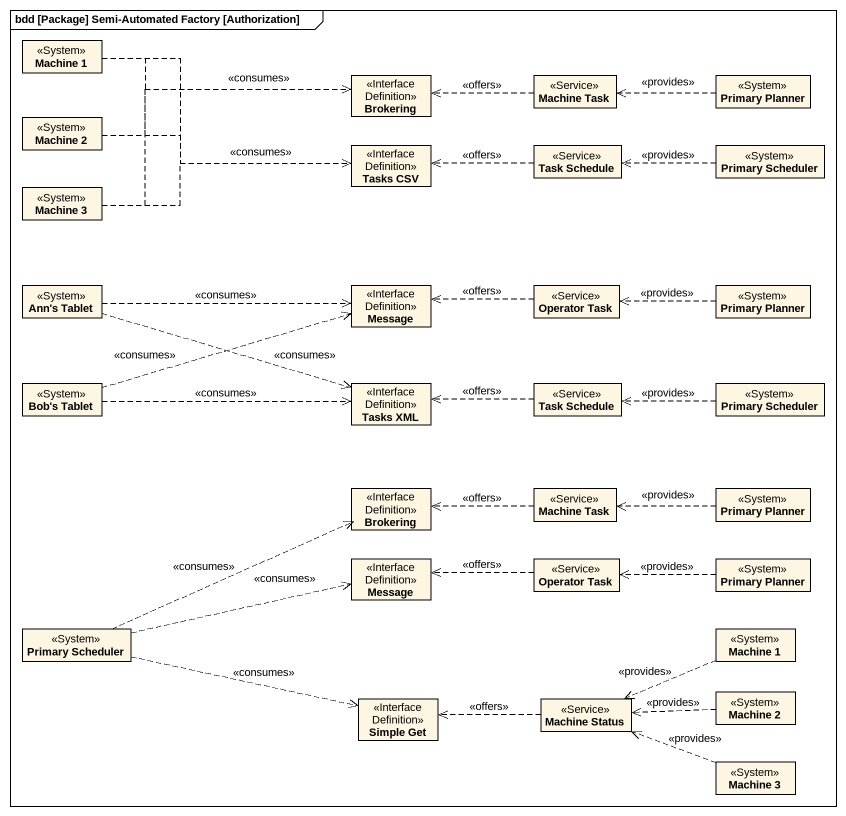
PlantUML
@startuml
mainframe bdd [Package] Semi-Automated Factory [Authorization]
hide circle
hide empty members
class "Machine 1" as Machine_1 <<System>>
class Brokering <<InterfaceDefinition>>
class "Machine Task" as Machine_Task <<Service>>
class "Primary Planner" as Primary_Planner <<System>>
class "Machine 2" as Machine_2 <<System>>
class "Tasks CSV" as Tasks_CSV <<InterfaceDefinition>>
class "Task Schedule" as Task_Schedule <<Service>>
class "Primary Scheduler" as Primary_Scheduler <<System>>
class "Machine 3" as Machine_3 <<System>>
class "Ann's Tablet" as Ann_s_Tablet <<System>>
class Message <<InterfaceDefinition>>
class "Operator Task" as Operator_Task <<Service>>
class "Primary Planner" as Primary_Planner_2 <<System>>
class "Bob's Tablet" as Bob_s_Tablet <<System>>
class "Tasks XML" as Tasks_XML <<InterfaceDefinition>>
class "Task Schedule" as Task_Schedule_2 <<Service>>
class "Primary Scheduler" as Primary_Scheduler_2 <<System>>
class "Brokering" as Brokering_2 <<InterfaceDefinition>>
class "Machine Task" as Machine_Task_2 <<Service>>
class "Primary Planner" as Primary_Planner_3 <<System>>
class "Message" as Message_2 <<InterfaceDefinition>>
class "Operator Task" as Operator_Task_2 <<Service>>
class "Primary Planner" as Primary_Planner_4 <<System>>
class "Primary Scheduler" as Primary_Scheduler_3 <<System>>
class "Machine 1" as Machine_1_2 <<System>>
class "Simple Get" as Simple_Get <<InterfaceDefinition>>
class "Machine Status" as Machine_Status <<Service>>
class "Machine 2" as Machine_2_2 <<System>>
class "Machine 3" as Machine_3_2 <<System>>
Machine_1 .right.> Brokering : <<consumes>>
Machine_1 .right.> Tasks_CSV
Machine_Task .left.> Brokering : <<offers>>
Primary_Planner .left.> Machine_Task : <<provides>>
Machine_2 .right.> Brokering
Machine_2 .right.> Tasks_CSV : <<consumes>>
Task_Schedule .left.> Tasks_CSV : <<offers>>
Primary_Scheduler .left.> Task_Schedule : <<provides>>
Machine_3 .right.> Brokering
Machine_3 .right.> Tasks_CSV
Ann_s_Tablet .right.> Message : <<consumes>>
Ann_s_Tablet .right.> Tasks_XML : <<consumes>>
Operator_Task .left.> Message : <<offers>>
Primary_Planner_2 .left.> Operator_Task : <<provides>>
Bob_s_Tablet .right.> Message : <<consumes>>
Bob_s_Tablet .right.> Tasks_XML : <<consumes>>
Task_Schedule_2 .left.> Tasks_XML : <<offers>>
Primary_Scheduler_2 .left.> Task_Schedule_2 : <<provides>>
Machine_Task_2 .left.> Brokering_2 : <<offers>>
Primary_Planner_3 .left.> Machine_Task_2 : <<provides>>
Operator_Task_2 .left.> Message_2 : <<offers>>
Primary_Planner_4 .left.> Operator_Task_2 : <<provides>>
Primary_Scheduler_3 .right.> Brokering_2 : <<consumes>>
Primary_Scheduler_3 .right.> Message_2 : <<consumes>>
Primary_Scheduler_3 .right.> Simple_Get : <<consumes>>
Machine_1_2 .left.> Machine_Status : <<provides>>
Machine_Status .left.> Simple_Get : <<offers>>
Machine_2_2 .left.> Machine_Status : <<provides>>
Machine_3_2 .left.> Machine_Status : <<provides>>
@enduml
